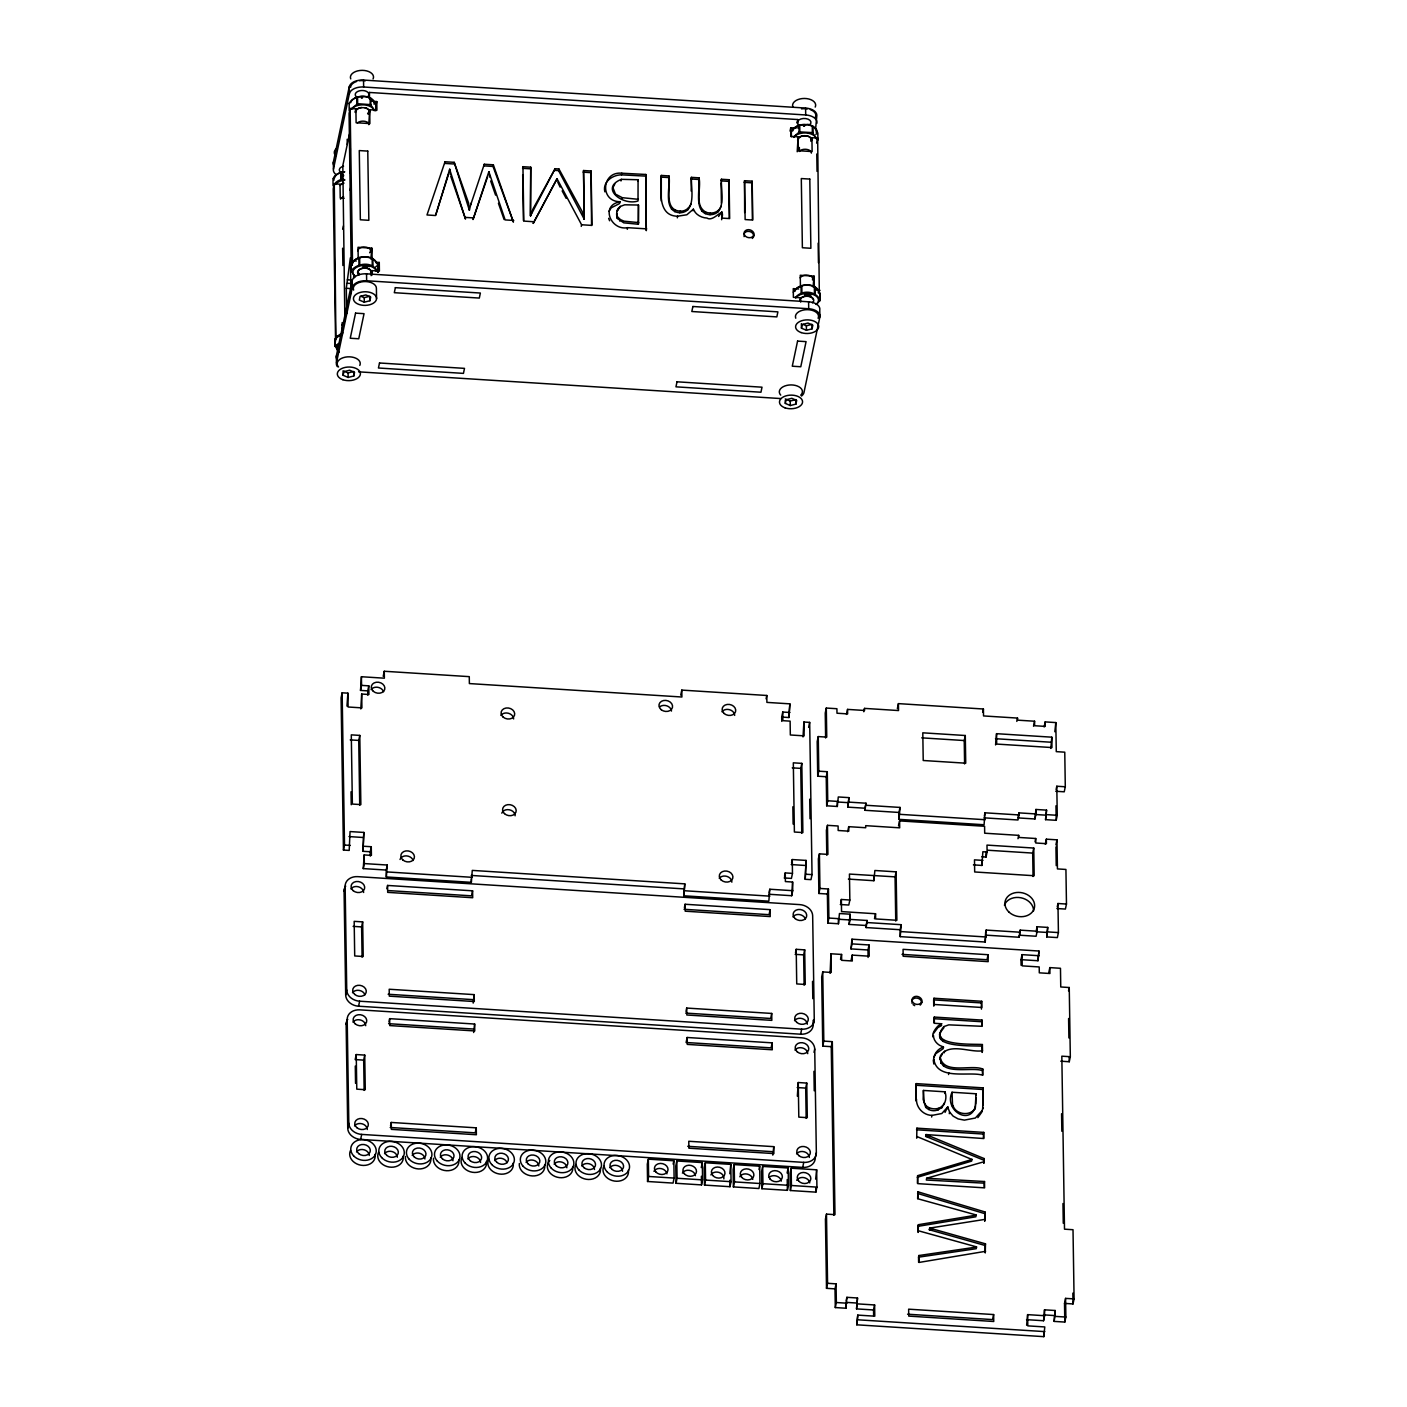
<?xml version="1.0" encoding="UTF-8"?>
<svg xmlns="http://www.w3.org/2000/svg" width="1407" height="1407" viewBox="0 0 1407 1407"><rect width="100%" height="100%" fill="white"/><g stroke="black" fill="none" stroke-linecap="round" stroke-linejoin="round"><path stroke-width="1.5" d="M558.931 168.963L558.579 170.599L584.292 219.281L582.375 211.912L558.931 168.963L555.114 168.717L530.457 215.869L530.738 167.187L522.947 166.694L522.613 168.33L530.386 168.822M530.457 215.869L530.738 167.187M943.956 1026.547C925.56 1047.054 976.44 1043.66 982.385 1044.557L982.051 1046.192C976.089 1045.313 925.208 1048.69 943.605 1028.183L943.956 1026.547L948.775 1024.859L982.104 1026.301L982.016 1020.093L934.283 1017.068L934.002 1022.854M933.105 1037.065C930.678 1032.967 940.931 1020.954 941.582 1025.562L937.836 1027.62L933.58 1033.371M939.876 1059.295L940.21 1057.659C944.29 1074.825 971.34 1064.184 982.772 1069.039L982.42 1070.674C971.92 1066.383 937.572 1076.83 940.474 1055.76C949.145 1042.218 970.039 1052.841 982.491 1050.783L982.385 1044.557M933.826 1064.009C932.225 1056.798 936.288 1049.147 943.499 1047.054L943.147 1048.707L935.831 1053.614L934.037 1056.991M975.121 1108.997L976.071 1093.784L952.029 1092.254C943.657 1110.229 970.478 1126.602 975.614 1105.709M849.089 924.417L850.145 919.404L867.152 920.477L866.096 925.489L849.089 924.417L850.074 914.198L839.451 913.53L838.466 923.748L827.844 923.08L827.386 894.008L828.442 888.995L819.947 888.45L818.892 893.48L827.386 894.008M471.046 203.206L469.375 210.223L454.197 162.333L445.017 161.752L426.989 214.972L435.466 215.517L448.481 174.486M336.08 174.609A12.856 7.58 -0.9 0 1 333.459 169.051L333.353 162.122L349.235 86.829A12.856 7.58 -0.9 0 1 363.534 80.076L805.595 108.058A12.856 7.58 -0.9 0 1 816.764 116.394L815.55 129.585M333.459 169.051L349.341 93.741L349.235 86.829M344.17 198.299L340.23 198.035L340.019 184.194L334.268 183.842L333.213 188.855L335.57 341.092M371.36 101.216L376.777 101.568L376.918 110.203L369.689 109.746L369.9 123.587L356.112 122.726L355.901 108.884L350.132 108.515L349.077 113.545L351.275 270.935L354.969 276.616M349.464 134.017L342.816 165.569L344.873 320.638M355.18 112.226L355.901 108.884M349.851 172.991L350.325 148.474M368.353 97.47L369.425 92.457L797.839 119.56L797.98 128.213M350.132 190.297L350.994 186.164M342.692 229.235L343.414 225.894M369.689 109.746L368.775 124.66M375.722 106.58L376.777 101.568M346.702 313.655L346.298 288.294L350.378 257.815L350.923 293.623M335.921 339.421L334.268 183.842M351.433 265.782L352.489 260.752L350.132 108.515M337.381 366.682A12.856 7.58 -0.9 0 1 336.466 362.813L336.361 355.883L352.225 280.591A12.856 7.58 -0.9 0 1 366.541 273.837L808.603 301.801A12.856 7.58 -0.9 0 1 819.753 310.156L819.859 317.067L803.995 392.395A12.856 7.58 -0.9 0 1 801.498 396.053M336.466 362.813L352.33 287.503L352.225 280.591M343.15 375.3L343.924 371.694L349.675 370.199L354.546 372.363L353.79 375.986L348.145 377.445L343.15 375.3L343.079 370.815L348.074 372.943L353.72 371.483L353.79 375.986M358.222 259.134L358.029 247.28L371.835 248.16L370.868 259.099M369.197 266.697L368.88 266.363M371.114 275.666L372.169 270.636L379.398 271.094L379.274 262.458L375.651 262.23M369.935 300.729L370.692 297.106L365.82 294.942L360.069 296.437L359.313 300.06L364.29 302.188L369.935 300.729L369.865 296.226L364.22 297.686L360.895 296.261M379.274 262.458L378.272 271.797M445.017 161.752L444.682 163.405L453.863 163.986M450.697 176.139L465.506 219.07L449.66 169.332L450.293 174.415M449.501 170.986L449.835 169.35M368.792 685.842L367.719 690.872L360.509 690.415L361.564 685.385L368.792 685.842L368.915 694.495L361.687 694.038L361.916 707.879L348.109 707L347.898 693.159L342.147 692.807L341.092 697.819L343.449 850.057L349.2 850.426L350.044 831.572L363.833 832.434L362.988 851.305L370.217 851.763L371.272 846.733L364.044 846.275M347.898 693.159L346.966 706.103M781.764 721.386L781.694 717.06L788.922 717.517L789.855 703.852L766.903 702.392L766.797 695.48L681.797 690.098L681.903 697.01L469.375 683.573L469.27 676.644L384.269 671.262L384.375 678.192L361.423 676.732L360.509 690.415M361.687 694.038L360.79 708.952M469.375 210.223L468.566 202.977L454.197 162.333M359.735 805.296L358.732 740.416L359.787 735.404L351.293 734.859L352.366 804.065L360.86 804.593L359.787 735.404M484.272 164.25L483.92 165.885L493.013 166.448L513.432 222.113L493.347 164.812L484.272 164.25L470.694 204.842M487.49 177.106L473.016 219.545L488.845 171.742L505.148 219.914L513.766 220.459M343.449 850.057L344.504 845.044L342.147 692.807M489.091 171.742L489.548 177.071M383.214 676.292L384.269 671.262M493.013 166.448L493.347 164.812M344.082 891.229L345.137 886.217A12.856 10.289 11.9 0 1 357.73 876.649L799.756 904.613A12.856 10.289 11.9 0 1 812.666 915.799L814.266 1019.6L813.211 1024.613A12.856 10.289 11.9 0 1 800.618 1034.198L358.556 1006.216A12.856 10.289 11.9 0 1 345.682 995.013L344.082 891.229A12.856 10.289 11.9 0 1 345.7 886.146M362.988 851.305L363.833 832.434M371.272 846.733L371.413 855.386L364.184 854.928L363.252 868.594L386.204 870.054L387.277 865.024L364.325 863.581L363.252 868.594M345.682 995.013L346.738 989.983L345.137 886.217M362.091 957.182L361.617 926.914L362.672 921.884L354.177 921.356L354.705 955.951L363.217 956.496L362.672 921.884M346.14 1024.437L347.195 1019.424A12.856 10.289 11.9 0 1 359.787 1009.857L801.814 1037.821A12.856 10.289 11.9 0 1 814.723 1049.006L816.341 1152.808L815.269 1157.82A12.856 10.289 11.9 0 1 802.693 1167.405L360.632 1139.424A12.856 10.289 11.9 0 1 347.74 1128.221L346.14 1024.437A12.856 10.289 11.9 0 1 347.775 1019.372M358.556 1006.216L359.629 1001.204A12.856 10.289 11.9 0 1 346.738 989.983M803.01 736.934L803.907 722.02L809.676 722.389L812.032 874.626L810.977 879.639L805.209 879.287L806.053 860.416L792.264 859.554L792.475 873.378L785.247 872.92L785.387 881.573L792.616 882.031L792.739 890.684L769.787 889.242L768.838 901.183L683.837 895.802L684.787 883.86L472.277 870.405L471.327 882.347L386.327 876.966L387.277 865.024M386.89 888.784L387.593 885.443L472.594 890.824L472.699 897.736L387.699 892.372L387.593 885.443M530.65 215.887L532.919 209.098L555.114 168.717M356.235 1054.564L355.18 1059.577L363.674 1060.122L364.73 1055.092L356.235 1054.564L356.78 1089.159L365.275 1089.704L364.73 1055.092M557.031 178.777L533.235 223.361L557.031 178.777L581.583 224.751L581.249 226.404M347.74 1128.221L348.813 1123.191L347.195 1019.424M557.313 178.795L556.697 180.413M360.632 1139.424L361.687 1134.411A12.856 10.289 11.9 0 1 348.813 1123.191M388.948 1021.992L389.651 1018.65L474.651 1024.032L474.757 1030.944L389.757 1025.58L389.651 1018.65M584.292 219.281L583.536 170.528L591.098 171.003L591.942 225.419L581.583 224.751M591.556 224.874L591.098 171.003M390.548 1125.793L391.252 1122.452L476.27 1127.834L476.375 1134.745L391.357 1129.364L391.252 1122.452M584.116 219.263L583.536 170.528M604.852 191.827C602.389 181.943 612.59 174.802 621.507 174.855L621.841 173.219L645.813 174.468L646.305 230.519L645.813 174.468M620.979 180.975L621.331 179.34L638.075 179.744L638.022 200.955C623.319 206.143 599.083 188.345 621.331 179.34M472.594 890.824L471.538 895.837L388.701 890.596M617.655 209.291L617.304 210.927L620.364 206.424L624.708 204.806L638.461 205.035L638.391 224.258L623.776 222.834L617.304 218.454C615.897 214.444 616.512 208.887 620.364 206.424M608.967 211.402L611.218 207.831L619.625 203.505L619.977 201.711C599.505 201.57 601.633 171.038 621.841 173.219M617.304 218.454L616.794 213.301M621.964 199.337L622.316 197.701L615.457 194.096L613.1 188.081M619.748 221.092L620.1 219.457L617.655 216.819M627.293 229.306L627.645 227.67L646.657 228.866M637.723 181.38L638.075 179.744M638.461 205.035L638.391 224.258M473.192 1003.103L474.194 994.626L389.194 989.244L389.299 996.156L474.3 1001.538L474.194 994.626M473.649 1032.509L474.651 1024.032M661.308 201.025L661.29 175.435L668.923 175.928C671.069 186.164 663.066 210.135 680.144 211.138C684.875 211.595 689.078 208.412 690.907 204.173M721.017 206.337C718.836 212.686 711.326 214.444 705.628 212.035C694.038 205.404 701.495 188.221 698.998 177.827L691.347 177.352C690.872 187.747 696.87 212.369 679.792 212.774C662.328 211.507 670.594 186.498 668.923 175.928M476.27 1127.834L475.197 1132.846L390.196 1127.482M671.526 209.362L671.86 207.726M674.832 211.736L675.184 210.1M677.312 217.839L677.646 216.203L686.845 214.779L693.37 209.168L695.357 212.545A13.912 11.15 11.9 0 0 707.018 218.067C713.965 222.746 724.746 204.05 722.02 218.103L729.653 218.577L729.055 179.727L721.404 179.252L721.07 180.887L728.703 181.362L729.055 179.727M679.792 212.774L680.144 211.138M691.189 191.071L691.347 177.352M688.058 209.661L688.392 208.007M721.404 179.252C720.648 189.47 727.261 214.585 710.043 214.691C693.018 213.53 700.457 189.91 698.646 179.463L698.998 177.827M693.035 210.804L693.37 209.168M701.847 211.296L702.199 209.661M705.276 213.671L705.628 212.035M710.043 214.691L710.394 213.037M718.291 211.771L718.625 210.135M718.608 216.485L721.738 211.947M721.668 219.738L721.914 211.947M744.655 212.563L744.532 180.712L752.165 181.186L752.78 220.055L745.13 219.562L744.532 180.712M752.393 219.527L752.165 181.186M790.048 131.097L790.752 127.756L796.169 128.09M797.136 122.901L797.839 119.56M790.752 127.756L790.892 136.409L798.121 136.866L797.206 151.763M680.724 695.111L681.797 690.098M811.206 141.087L811.909 137.728L817.66 138.097L819.314 293.694M816.605 143.127L817.66 138.097M804.786 294.837L805.789 294.274L805.068 294.96M785.317 403.404L786.073 399.799L791.824 398.304L796.696 400.467L795.94 404.09L790.294 405.55L785.317 403.404L785.264 400.415M801.462 328.165L802.219 324.542L807.97 323.047L812.841 325.21L812.085 328.833L806.44 330.293L801.462 328.165L801.392 323.663M683.837 895.802L684.787 883.86M800.442 287.116L800.249 275.262L814.055 276.141L813.088 287.081M811.347 294.802L809.447 295.224L810.52 294.749M684.4 907.621L685.103 904.261L770.104 909.643L770.209 916.573L685.209 911.191L685.103 904.261M648.346 1159.157L647.29 1164.187L647.554 1181.493L673.056 1183.094L674.111 1178.081L673.847 1160.775L648.346 1159.157L648.609 1176.463L647.554 1181.493M686 1011.422L686.704 1008.063L771.722 1013.445L771.827 1020.374L686.827 1014.992L686.704 1008.063M687.161 1037.487L686.106 1042.499L771.106 1047.881L772.179 1042.851L687.161 1037.487L687.267 1044.399L772.285 1049.78L772.179 1042.851M766.094 698.822L766.797 695.48M673.144 1164.117L673.847 1160.775M676.82 1160.968L675.765 1165.981L676.028 1183.287L701.53 1184.905L702.585 1179.875L702.322 1162.587L676.82 1160.968L677.084 1178.257L676.028 1183.287M781.694 717.06L782.767 712.048L789.978 712.505M789.855 703.852L788.922 717.517M701.266 1167.599L702.322 1162.587M705.294 1162.762L704.239 1167.792L704.502 1185.081L730.004 1186.699L731.06 1181.687L730.796 1164.38L705.294 1162.762L705.558 1180.068L704.502 1185.081M769.084 892.583L769.787 889.242M770.104 909.643L769.049 914.673L684.048 909.291M808.62 727.401L809.676 722.389M801.761 833.261L800.759 768.38L801.814 763.368L793.319 762.823L794.392 832.029L802.887 832.557L801.814 763.368M784.543 876.28L785.247 872.92M791.561 862.896L792.264 859.554M1055.742 791.262L1064.237 791.807L1065.292 786.777L1064.765 752.182L1056.27 751.637L1055.813 722.582L1045.19 721.897L1045.26 726.399L1034.637 725.731L1034.567 721.228L1017.56 720.155L1017.525 718.08L983.528 715.934L983.423 709.005L898.422 703.623L898.528 710.553L864.514 708.389L864.549 710.465L847.559 709.392L847.63 713.894L836.989 713.226L836.919 708.723L826.296 708.055L826.753 737.11L818.258 736.582L817.186 741.595L817.731 776.207L826.226 776.734L827.281 771.722L818.786 771.177L817.731 776.207M826.296 708.055L825.241 713.068L825.628 737.989M730.796 1164.38L729.811 1173.719M792.475 873.378L791.42 878.408L784.191 877.95M792.616 882.031L791.684 895.714L768.732 894.254M734.19 1164.591L733.135 1169.622L733.399 1186.91L758.901 1188.528L759.973 1183.516L759.692 1166.21L734.19 1164.591L734.472 1181.898L733.399 1186.91M791.684 895.714L792.739 890.684M771.722 1013.445L770.667 1018.475L685.649 1013.093M805.209 879.287L806.053 860.416M795.5 952.662L796.204 949.32L804.698 949.866L805.244 984.46L796.731 983.915L796.204 949.32M848.984 802.131L865.991 803.204L864.936 808.216L847.929 807.143L848.913 797.628L838.291 796.96L837.306 806.475L826.683 805.806L827.738 800.776L827.281 771.722M846.486 714.422L847.559 709.392M1056.903 908.535L1065.398 909.063L1066.471 904.05L1065.926 869.456L1057.431 868.91L1056.974 839.838L1046.351 839.17L1046.421 843.672L1035.798 843.004L1035.728 838.502L1018.721 837.429L1018.686 835.353L984.689 833.208L984.583 826.278L899.583 820.897L899.689 827.826L865.692 825.663L865.71 827.738L848.72 826.665L848.79 831.168L838.167 830.499L838.097 825.997L827.457 825.329L827.914 854.383L819.419 853.856L818.364 858.868L818.892 893.48M827.457 825.329L826.401 830.341L826.788 855.263M804.118 985.164L803.643 954.878L804.698 949.866M758.989 1169.551L759.692 1166.21M762.682 1166.403L761.609 1171.415L761.89 1188.722L787.392 1190.34L788.448 1185.31L788.166 1168.003L762.682 1166.403L762.946 1183.692L761.89 1188.722M863.81 711.749L864.514 708.389M772.777 1155.129L773.78 1146.652L688.779 1141.27L688.885 1148.2L773.885 1153.582L773.78 1146.652M847.929 807.143L848.913 797.628M800.618 1034.198L801.691 1029.168A12.856 10.289 11.9 0 0 814.266 1019.6M827.844 923.08L828.899 918.05L828.442 888.995M847.665 831.695L848.72 826.665M797.347 1096.194L798.261 1082.528L806.756 1083.073L807.301 1117.668L798.807 1117.123L798.261 1082.528M869.034 944.959L867.978 949.989L850.971 948.898L852.026 943.886L869.034 944.959L869.209 956.197L852.202 955.107L852.29 960.999L841.667 960.33L841.579 954.438L830.957 953.77L831.238 972.448L822.743 971.92L821.688 976.933L822.761 1046.14L831.256 1046.667L832.311 1041.655L823.816 1041.11L822.761 1046.14M840.647 902.837L841.351 899.478L849.846 900.023L849.441 874.064L895.063 876.86L896.118 871.848L874.873 870.493L873.888 880.712L848.386 879.094M830.957 953.77L830.112 973.327M787.111 1173.033L788.166 1168.003M806.176 1118.372L805.701 1088.086L806.756 1083.073M814.02 1052.348L814.723 1049.006M866.026 805.279L900.023 807.425L898.967 812.455L864.971 810.291L865.991 803.204M791.156 1168.197L790.083 1173.227L790.365 1190.515L815.867 1192.134L816.922 1187.121L816.658 1169.815L791.156 1168.197L791.42 1185.503L790.365 1190.515M849.846 900.023L848.79 905.035L840.296 904.508M840.524 959.468L841.579 954.438M897.349 708.653L898.422 703.623M802.693 1167.405L803.749 1162.375A12.856 10.289 11.9 0 0 816.341 1152.808M1021.077 965.272L1020.99 959.662L1037.979 960.735L1038.964 951.026L851.956 939.19L850.971 948.898M851.147 960.137L852.202 955.107M867.187 922.552L901.183 924.698L900.128 929.728L866.132 927.565L867.152 920.477M816.658 1169.815L815.655 1179.154M874.486 918.771L875.541 913.741L841.544 911.595L841.351 899.478M1065.292 786.777L1056.798 786.232L1057.255 815.304L1056.2 820.316L1045.559 819.648L1046.562 810.133L1035.921 809.465L1035.992 813.95L1019.002 812.877L1019.037 814.952L985.023 812.806L984.073 824.748L899.073 819.366L900.023 807.425M898.528 825.927L899.583 820.897M832.311 1041.655L834.984 1214.646L826.489 1214.118L825.434 1219.13L826.507 1288.337L835.002 1288.865L836.057 1283.852L827.562 1283.307L826.507 1288.337M1066.471 904.05L1057.958 903.505L1058.416 932.577L1057.361 937.59L1046.738 936.921L1047.723 927.406L1037.1 926.738L1037.17 931.223L1020.163 930.15L1020.198 932.225L986.184 930.08L985.234 942.022L900.234 936.64L901.183 924.698M857.602 1303.884L874.609 1304.957L873.554 1309.97L856.546 1308.897L857.514 1297.993L846.891 1297.324L845.924 1308.229L835.301 1307.56L836.356 1302.53L836.057 1283.852M846.187 1300.666L846.891 1297.324M964.604 763.948L964.235 740.539L965.29 735.509L922.799 732.818L923.221 760.501L965.73 763.192L965.29 735.509M856.546 1308.897L857.514 1297.993M982.719 712.347L983.423 709.005M874.609 1304.957L874.785 1316.178L857.778 1315.105L856.793 1324.814L1043.801 1336.65L1044.785 1326.942L1027.796 1325.869L1027.62 1314.63L1044.61 1315.721L1044.522 1309.829L1055.144 1310.497L1054.177 1321.402L1064.8 1322.07L1065.873 1317.058L1065.574 1298.38L1074.086 1298.907L1073.013 1229.718L1064.501 1229.173L1061.828 1056.182L1070.322 1056.71L1069.25 987.521L1060.755 986.975L1060.473 968.297L1049.833 967.611L1048.778 972.642M856.793 1324.814L857.778 1315.105M933.65 999.885L933.984 998.249L981.717 1001.274L981.822 1007.482L934.09 1004.475L933.738 1006.111L933.65 999.885L981.365 1002.91L981.717 1001.274M916.221 1083.619L916.115 1100.749L916.221 1083.619L983.053 1087.857L982.684 1108.98L983.036 1107.344L981.734 1112.234L977.847 1117.65M995.576 744.936L996.543 733.68L1051.803 737.18L1051.961 747.557L996.701 744.074L996.543 733.68M923.397 1090.443L923.168 1099.412L925.736 1107.379C936.605 1116.965 949.444 1104.073 944.976 1091.814L923.397 1090.443L924.206 1102.367L926.07 1105.744C931.205 1110.387 941.547 1110.158 944.378 1102.965M916.907 1128.168L916.573 1129.803L983.405 1134.042L983.757 1132.389L916.907 1128.168L916.696 1138.228M984.32 816.148L985.023 812.806M933.474 1060.984L933.826 1059.33C937.062 1080.981 969.493 1070.991 982.86 1075.247L982.772 1069.039M939.489 1034.673L939.841 1033.037M925.736 1107.379L926.07 1105.744M940.439 1038.595L940.773 1036.959M928.796 1109.543L929.148 1107.889M943.112 1041.532L943.464 1039.879M973.433 864.883L981.928 865.428L982.86 851.745L987.098 852.009L986.993 845.097L1033.758 848.052L1034.18 875.734L974.682 871.971L974.488 859.853L982.983 860.398M925.999 1134.57L984.161 1158.577L983.862 1163.325L983.81 1160.212L925.648 1136.364L925.999 1134.57L983.845 1138.544L983.757 1132.389M940.826 1063.375L941.16 1061.74M917.399 1183.287L917.645 1175.672L971.973 1159.474L917.047 1136.592M944.238 1052.805L944.589 1051.17M981.805 856.775L986.043 857.039L987.098 852.009M931.645 1117.035L931.979 1115.399L941.828 1113.517L947.685 1106.992L949.619 1112.058L953.119 1116.12L958.114 1118.917L964.375 1120.13L975.368 1118.02L982.086 1110.598M943.517 1066.225L943.868 1064.571M917.628 1198.694L917.892 1191.799L984.988 1211.955L984.742 1220.995L984.988 1211.955M1016.821 721.422L1017.525 718.08M938.064 1110.017L938.416 1108.382M926.668 1178.257L984.513 1181.528L984.161 1183.164L926.334 1180.033L926.668 1178.257L984.197 1161.69M944.642 1093.45L944.976 1091.814M948.547 1074.543L948.898 1072.908M941.775 1108.013L942.11 1106.377M918.067 1226.324L918.402 1224.688L976.177 1215.156L975.842 1216.791L918.067 1226.324L918.155 1232.444L918.402 1224.688M945.029 1112.409L947.685 1106.992M947.878 1107.01L947.351 1108.628M985.48 933.421L986.184 930.08M918.542 1257.172L918.877 1255.536L976.581 1247.059L976.229 1248.695L918.542 1257.172L918.613 1262.36M949.285 1113.693L949.619 1112.058M952.627 1107.01L952.029 1092.254M1033.512 726.258L1034.567 721.228M929.64 1228.1L985.48 1243.841L985.252 1252.951L985.129 1245.476L929.288 1229.736L929.64 1228.1L985.093 1219.359M988.066 954.72L988.171 961.649L903.171 956.268L903.065 949.338L988.066 954.72L987.011 959.75L902.01 954.368M1019.002 812.877L1017.947 817.907L1034.936 818.98L1035.992 813.95M1019.037 814.952L1017.964 819.982L983.968 817.836M1017.982 838.695L1018.686 835.353M981.734 1025.879L982.016 1020.093M1044.135 726.927L1045.19 721.897M982.491 1050.783L982.139 1052.418L982.051 1046.192M1034.936 818.98L1035.921 809.465M975.719 1095.42L976.071 1093.784M1050.836 748.436L1051.803 737.18M1055.813 722.582L1054.828 731.746M982.965 1105.357L983.053 1087.857M1033.055 876.491L1032.685 853.082L1033.758 848.052M1035.024 841.843L1035.728 838.502M917.294 1177.307L971.621 1161.109L971.956 1159.245M1019.459 933.509L1020.163 930.15M985.129 935.092L1019.143 937.255L1020.198 932.225M1045.559 819.648L1046.562 810.133M1056.094 789.591L1056.798 786.232M1020.99 959.662L1022.045 954.649L1039.034 955.722M1045.295 844.2L1046.351 839.17M983.81 1160.212L984.161 1158.577M1036.396 930.08L1037.1 926.738M1037.17 931.223L1036.097 936.253L1019.108 935.18L1019.143 937.255M1055.918 844.868L1056.974 839.838M1038.964 951.026L1037.979 960.735M1046.738 936.921L1047.723 927.406M985.129 1245.476L985.48 1243.841M1057.255 906.864L1057.958 903.505M993.641 1314.56L993.747 1321.49L908.746 1316.108L908.641 1309.178L993.641 1314.56L992.586 1319.59L907.585 1314.208M1068.546 990.862L1069.25 987.521M1060.772 1061.195L1069.267 1061.74L1070.322 1056.71M1026.635 1325.271L1027.62 1314.63M1026.547 1319.66L1043.554 1320.733L1044.522 1309.829M1043.554 1320.733L1044.61 1315.721M1054.177 1321.402L1055.144 1310.497M1064.8 1322.07L1064.519 1303.392L1065.574 1298.38M1064.519 1303.392L1073.013 1303.937L1074.086 1298.907M449.66 169.332L435.765 215.095M366.91 266.697L365.926 266.873L366.752 266.556M612.96 187.553L614.806 184.036M375.792 110.907L375.704 104.822C372.239 93.196 354.212 93.97 349.077 103.608M344.557 171.812C340.67 171.461 330.962 176.227 334.145 180.008M342.745 332.879L335.007 339.14L335.112 346.192L338.823 351.856M335.112 338.911L335.112 346.192M815.831 134.351C821.477 131.343 810.432 122.726 805.982 124.66C799.194 123.464 788.764 128.653 791.314 136.813M795.834 297.897A11.784 6.947 -0.9 0 1 812.56 294.292A11.784 6.947 -0.9 0 1 816.148 304.475L820.052 300.482L819.947 293.43C816.5 281.822 798.455 282.596 793.319 292.234M940.122 1057.396L942.303 1054.16M975.473 1107.362C971.657 1116.753 955.406 1114.995 952.961 1105.374M920.178 1005.108L921.233 1003.859C924.821 998.161 915.517 993.377 912.334 998.513L912.035 1003.279M752.27 238.451L753.325 237.22C756.913 231.469 747.627 226.72 744.391 231.838L744.092 236.622M374.579 110.467L370.586 104.628L357.659 103.713L349.182 110.414L349.165 103.133M344.68 179.727C340.775 177.651 331.208 184.141 334.268 187.94M377.903 272.378C373.664 261.297 358.205 262.353 351.363 270.461M817.854 132.926L817.854 140.208L812.384 132.61L799.422 131.889L793.355 137.095M820.052 300.236C816.201 290.563 801.498 289.543 795.447 297.616M377.885 272.131L377.78 265.325C374.244 251.185 346.773 255.634 351.275 270.935M375.757 266.767L377.78 265.325M335.218 345.7L339.052 343.449A11.784 6.947 -0.9 0 0 339.157 351.891M619.977 201.869C600.05 205.053 610.673 230.941 627.645 227.67M803.045 324.366L806.369 325.791L812.015 324.331L812.085 328.833M785.247 398.92L790.224 401.048L795.87 399.588L795.94 404.09M367.684 266.697L367.438 266.785M985.586 1251.315L918.982 1262.448L918.877 1255.536M929.288 1229.736L932.63 1229.454M363.059 266.873L363.235 266.011M621.507 174.855L645.461 176.104M349.341 93.741A12.856 7.58 -0.9 0 1 363.639 87.005L805.701 114.969A12.856 7.58 -0.9 0 1 816.869 123.306M554.763 170.37L558.579 170.599M583.202 172.164L590.747 172.639M660.938 177.089L668.589 177.563M690.995 178.988L698.646 179.463M744.18 182.347L751.83 182.84M638.373 199.319L622.316 197.701M638.725 222.605L624.128 221.198L620.1 219.457M465.858 217.434L473.368 217.909M533.587 221.726L523.791 221.092L522.947 166.694M352.489 260.752L356.323 260.999M798.666 288.98L793.249 288.646L793.39 297.334L800.601 297.756L800.671 302.083M816.183 290.088L820.017 290.334M807.741 294.256L806.809 295.065M352.33 287.503A12.856 7.58 -0.9 0 1 366.647 280.767L808.708 308.731A12.856 7.58 -0.9 0 1 819.859 317.067M347.3 279.8L351.557 280.081M347.353 283.264L351.609 283.528M346.298 288.294L350.554 288.558M336.625 336.08L340.459 336.326M358.574 371.835L780.903 398.568M995.488 738.71L1050.73 742.21M921.743 737.848L964.235 740.539M350.22 739.889L358.732 740.416M792.247 767.853L800.759 768.38M827.738 800.776L838.361 801.445M1046.632 814.635L1057.255 815.304M847.858 802.641L837.235 801.972L837.306 806.475M1034.866 814.477L1045.489 815.145M900.128 814.354L985.129 819.718M988.066 850.25L1032.685 853.082M348.989 836.585L362.777 837.464M791.209 864.566L804.997 865.446M344.504 845.044L350.255 845.396M806.264 874.257L812.032 874.626M471.222 875.435L683.732 888.872M387.382 871.953L472.383 877.335M684.892 890.772L769.893 896.153M828.899 918.05L839.522 918.718M1047.793 931.909L1058.416 932.577M849.019 919.914L838.396 919.246L838.466 923.748M1036.027 931.751L1046.667 932.419M901.289 931.627L986.307 936.992M353.122 926.369L361.617 926.914M795.148 954.351L803.643 954.878M933.931 1018.703L981.664 1021.728M941.934 1023.768L934.371 1023.294L934.283 1017.068M388.139 994.257L473.139 999.638M359.629 1001.204L801.691 1029.168M388.596 1023.68L473.596 1029.045M915.869 1085.254L982.719 1089.493M797.206 1087.558L805.701 1088.086M687.724 1146.3L772.724 1151.682M361.687 1134.411L803.749 1162.375M648.609 1176.463L674.111 1178.081M677.084 1178.257L702.585 1179.875M705.558 1180.068L731.06 1181.687M734.472 1181.898L759.973 1183.516M762.946 1183.692L788.448 1185.31M791.42 1185.503L816.922 1187.121M845.836 1302.354L856.458 1303.023M1043.466 1314.859L1054.089 1315.527M836.356 1302.53L846.979 1303.199M1055.232 1316.389L1065.873 1317.058M857.848 1319.801L1044.856 1331.62M930.027 1136.592L925.648 1136.364M677.646 216.203C656.805 216.133 661.114 188.608 661.29 175.435M931.979 1115.399C923.432 1115.276 916.115 1107.696 916.467 1099.096M976.177 1214.962L917.997 1198.817L917.892 1191.799M976.581 1246.901L918.507 1230.808M917.557 1193.435L984.636 1213.59M803.942 125.944L804.822 125.768L803.503 125.926M943.499 1047.054L939.471 1045.243A13.912 11.15 11.9 0 1 933.457 1035.429M913.108 1004.668L914.726 1005.671M361.581 97.734L362.654 97.663L361.353 97.822M351.17 264.129L352.383 265.29M562.149 190.895L566.177 198.369M557.77 182.119L560.144 187.149M608.633 218.331L609.618 220.776M490.656 180.958L495.598 195.168M498.43 203.294L504.093 219.527M1068.599 1018.492L1068.898 1037.944M1069.197 1057.413L1069.267 1061.74M1072.855 1293.121L1073.013 1303.937M1061.582 1113.746L1061.845 1131.263M1062.971 1203.53L1063.27 1223.246M1055.971 805.789L1056.2 820.316M1055.954 846.944L1056.235 865.622M1049.833 967.611L1049.939 973.503L1039.298 972.835L1039.21 966.943L1022.221 965.87L1022.045 954.649M1043.73 1331.972L1043.801 1336.65M985.973 851.851L986.043 857.039M985.181 938.557L985.234 942.022M981.857 861.102L981.928 865.428M984.513 1181.528L984.601 1187.86L917.769 1183.639L917.645 1175.672M981.365 1002.91L981.47 1009.118M982.42 1070.674L982.491 1074.825M983.405 1134.042L983.458 1138.14M984.161 1183.164L984.232 1187.385M975.754 1097.583L975.86 1104.073M933.984 998.249L934.09 1004.475M898.967 812.455L899.073 819.366M900.128 929.728L900.234 936.64M896.118 871.848L896.875 920.284L875.629 918.929L875.541 913.741M895.063 876.86L895.749 921.093M873.835 877.247L873.888 880.712M867.978 949.989L868.084 957.463M873.554 1309.97L873.641 1315.598M864.936 808.216L864.971 810.291M866.096 925.489L866.132 927.565M851.956 939.19L852.026 943.886M850.074 914.198L850.145 919.404M845.853 1304.307L845.924 1308.229M819.947 300.711L819.947 293.43M831.256 1046.667L833.859 1215.296M835.002 1288.865L835.301 1307.56M816.781 153.996L817.045 171.39M818.153 243.165L818.452 262.74M826.226 776.734L826.683 805.806M812.929 126.102L813.035 132.891M815.022 286.606L815.128 293.412M812.279 125.821L812.384 132.61M811.909 137.728L812.12 151.569L798.332 150.707L798.121 136.866M814.055 276.141L814.477 293.131M822.743 971.92L823.816 1041.11M826.489 1214.118L827.562 1283.307M818.258 736.582L818.786 771.177M819.419 853.856L819.947 888.45M805.595 108.058L805.701 114.969M808.603 301.801L808.708 308.731M806.369 325.791L806.44 330.293M799.721 125.012L799.827 131.818M801.797 285.533L801.902 292.339M809.728 799.176L810.027 818.751M812.543 981.365L812.806 998.671M813.14 1020.286L813.211 1024.613M813.932 1071.325L814.231 1090.794M815.796 1187.807L815.867 1192.134M798.965 125.205L799.07 132.012M799.352 147.506L799.405 151.464M801.058 285.727L801.163 292.533M803.907 722.02L804.136 735.861L790.329 734.982L790.118 721.14L782.89 720.683L782.767 712.048M791.332 131.238L791.402 136.338M790.224 401.048L790.294 405.55M792.862 806.774L793.126 824.08M787.217 1179.523L787.392 1190.34M728.703 181.362L729.283 218.067M721.105 182.892L721.404 203.048M729.899 1180.209L730.004 1186.699M701.389 1176.252L701.53 1184.905M522.701 174.855L523.422 220.565M471.275 878.883L471.327 882.347M386.204 870.054L386.327 876.966M376.566 298.618A11.573 6.824 -0.9 0 0 359.436 292.656A11.573 6.824 -0.9 0 0 358.996 304.475A11.573 6.824 -0.9 0 0 376.566 298.618L376.408 288.417A11.573 6.824 -0.9 0 0 363.586 281.611A11.573 6.824 -0.9 0 0 353.614 290.106M370.78 97.998L370.885 104.786M372.855 258.501L372.961 265.307M370.129 97.716L370.234 104.505M369.425 92.457L369.513 98.947M371.835 248.16L372.31 265.026M372.169 270.636L372.239 274.963M363.534 80.076L363.639 87.005M366.541 273.837L366.647 280.767M364.22 297.686L364.29 302.188M367.719 690.872L367.79 695.199M370.217 851.763L370.287 856.089M357.554 96.907L357.659 103.713M359.647 257.428L359.752 264.235M356.815 97.101L356.921 103.907M358.891 257.622L358.996 264.428M361.423 676.732L361.564 685.385M364.184 854.928L364.325 863.581M363.674 1060.122L364.149 1090.39M347.177 139.293L347.265 144.481M348.074 372.943L348.145 377.445M341.409 172.164L341.514 178.97M342.622 248.212L342.886 265.518M351.029 791.772L351.24 804.751M355.285 1066.066L355.549 1083.372M340.758 179.164L340.652 172.358A6.859 4.045 -0.9 0 1 343.554 166.167M342.165 322.608L342.341 334.461M333.019 178.39L333.037 185.671M628.349 1170.202A12.856 10.289 11.9 0 1 614.349 1181.053A12.856 10.289 11.9 0 1 603.849 1166.21M609.811 1167.704A6.859 5.487 11.9 0 1 617.409 1165.612A6.859 5.487 11.9 0 1 622.545 1171.275M544.615 1164.89A12.856 10.289 11.9 0 1 532.286 1175.935A12.856 10.289 11.9 0 1 519.341 1163.483M526.077 1162.411A6.859 5.487 11.9 0 1 533.693 1160.318A6.859 5.487 11.9 0 1 538.811 1165.981M600.297 1168.426A12.856 10.289 11.9 0 1 586.297 1179.277A12.856 10.289 11.9 0 1 575.797 1164.433M581.759 1165.928A6.859 5.487 11.9 0 1 589.357 1163.835A6.859 5.487 11.9 0 1 594.493 1169.498M572.667 1166.667A12.856 10.289 11.9 0 1 557.031 1177.167A12.856 10.289 11.9 0 1 549.785 1160.441M554.129 1164.187A6.859 5.487 11.9 0 1 561.745 1162.094A6.859 5.487 11.9 0 1 566.863 1167.757M794.99 1050.079A6.859 5.487 11.9 0 1 802.588 1047.986A6.859 5.487 11.9 0 1 807.724 1053.65M354.564 1125.917A6.859 5.487 11.9 0 1 362.179 1123.824A6.859 5.487 11.9 0 1 367.297 1129.487M352.964 1022.115A6.859 5.487 11.9 0 1 360.561 1020.022A6.859 5.487 11.9 0 1 365.697 1025.685M796.591 1153.881A6.859 5.487 11.9 0 1 804.206 1151.788A6.859 5.487 11.9 0 1 809.324 1157.451M792.932 916.872A6.859 5.487 11.9 0 1 799.651 914.585A6.859 5.487 11.9 0 1 805.402 919M352.506 992.709A6.859 5.487 11.9 0 1 359.242 990.405A6.859 5.487 11.9 0 1 364.976 994.819M350.906 888.907A6.859 5.487 11.9 0 1 358.504 886.815A6.859 5.487 11.9 0 1 363.639 892.478M794.533 1020.673A6.859 5.487 11.9 0 1 802.148 1018.58A6.859 5.487 11.9 0 1 807.266 1024.243M356.675 97.065A6.859 4.045 -0.9 0 1 357.431 91.613A6.859 4.045 -0.9 0 1 366.682 91.49A6.859 4.045 -0.9 0 1 367.561 96.907M797.329 123.13A6.859 4.045 -0.9 0 1 805.842 118.575A6.859 4.045 -0.9 0 1 809.588 124.889M334.268 166.008A12.856 7.58 -0.9 0 1 333.353 162.122M337.275 359.77A12.856 7.58 -0.9 0 1 336.361 355.883M1004.405 905.176A14.985 12.012 11.9 0 1 1020.919 897.772A14.985 12.012 11.9 0 1 1033.582 910.892M353.649 278.357A14.985 1.6 -86.4 0 1 353.773 274.576M375.053 1154.373A12.856 10.289 11.9 0 1 361.054 1165.242A12.856 10.289 11.9 0 1 350.554 1150.398M356.516 1151.893A6.859 5.487 11.9 0 1 364.114 1149.8A6.859 5.487 11.9 0 1 369.25 1155.464M403.106 1156.149A12.856 10.289 11.9 0 1 389.106 1167.019A12.856 10.289 11.9 0 1 378.606 1152.175M384.568 1153.67A6.859 5.487 11.9 0 1 392.166 1151.577A6.859 5.487 11.9 0 1 397.302 1157.24M430.718 1157.908A12.856 10.289 11.9 0 1 418.407 1168.936A12.856 10.289 11.9 0 1 405.445 1156.501M412.181 1155.411A6.859 5.487 11.9 0 1 419.796 1153.318A6.859 5.487 11.9 0 1 424.914 1158.981M458.77 1159.685A12.856 10.289 11.9 0 1 446.459 1170.712A12.856 10.289 11.9 0 1 433.497 1158.26M440.233 1157.187A6.859 5.487 11.9 0 1 447.848 1155.094A6.859 5.487 11.9 0 1 452.966 1160.757M486.4 1161.426A12.856 10.289 11.9 0 1 472.418 1172.277A12.856 10.289 11.9 0 1 461.918 1157.451M467.863 1158.928A6.859 5.487 11.9 0 1 475.478 1156.835A6.859 5.487 11.9 0 1 480.596 1162.499M513.186 1163.114A12.856 10.289 11.9 0 1 499.186 1173.983A12.856 10.289 11.9 0 1 488.686 1159.139M494.648 1160.634A6.859 5.487 11.9 0 1 501.384 1158.33A6.859 5.487 11.9 0 1 507.118 1162.745M653.938 1171.31A6.859 5.487 11.9 0 1 661.184 1168.601A6.859 5.487 11.9 0 1 666.936 1173.86M682.413 1173.121A6.859 5.487 11.9 0 1 689.659 1170.395A6.859 5.487 11.9 0 1 695.41 1175.672M710.887 1174.915A6.859 5.487 11.9 0 1 719.012 1172.418A6.859 5.487 11.9 0 1 723.849 1178.908M739.801 1176.744A6.859 5.487 11.9 0 1 747.047 1174.036A6.859 5.487 11.9 0 1 752.78 1179.295M769.189 1177.378A6.859 5.487 11.9 0 1 776.383 1176.041A6.859 5.487 11.9 0 1 781.272 1181.106M796.749 1180.35A6.859 5.487 11.9 0 1 803.995 1177.624A6.859 5.487 11.9 0 1 809.746 1182.9M721.967 711.749A6.859 5.487 11.9 0 1 729.6 709.708A6.859 5.487 11.9 0 1 734.665 715.407M719.241 878.285A6.859 5.487 11.9 0 1 726.944 876.403A6.859 5.487 11.9 0 1 731.851 882.171M659.584 706.93A6.859 5.487 11.9 0 1 666.883 705.857A6.859 5.487 11.9 0 1 671.491 711.063M500.892 715.372A6.859 5.487 11.9 0 1 508.507 713.279A6.859 5.487 11.9 0 1 513.625 718.942M501.789 813.158A6.859 5.487 11.9 0 1 509.352 809.781A6.859 5.487 11.9 0 1 515.138 815.779M400.028 859.466A6.859 5.487 11.9 0 1 406.623 855.896A6.859 5.487 11.9 0 1 413.166 860.504M371.079 689.588A6.859 5.487 11.9 0 1 377.815 687.302A6.859 5.487 11.9 0 1 383.566 691.716M341.883 325.017A6.419 3.781 -0.9 0 1 343.642 323.329M338.559 366.998A11.573 6.824 -0.9 0 1 347.441 356.868A11.573 6.824 -0.9 0 1 359.787 365.433M337.399 336.73A11.784 6.947 -0.9 0 1 341.074 333.828M350.73 78.898A11.573 6.824 -0.9 0 1 362.232 70.35A11.573 6.824 -0.9 0 1 373.066 78.968M350.572 87.34A11.573 6.824 -0.9 0 1 356.569 81.448M359.383 80.779A11.573 6.824 -0.9 0 1 365.363 80.797M357.343 122.989A6.419 3.781 -0.9 0 1 363.85 121.195A6.419 3.781 -0.9 0 1 369.056 124.027M350.677 102.729A11.784 6.947 -0.9 0 1 363.833 96.555A11.784 6.947 -0.9 0 1 374.069 104.206M351.592 109.271A11.784 6.947 -0.9 0 1 363.956 104.857A11.784 6.947 -0.9 0 1 374.174 110.696M355.496 112.419A7.07 4.168 -0.9 0 1 364.29 107.723A7.07 4.168 -0.9 0 1 368.142 114.231M368.863 110.661A6.419 3.781 -0.9 0 1 367.614 113.475M356.112 110.836A6.419 3.781 -0.9 0 1 361.617 107.495M364.905 107.706A6.419 3.781 -0.9 0 1 368.405 109.711M334.532 177.968A11.784 6.947 -0.9 0 1 344.609 171.847M335.446 184.51A11.784 6.947 -0.9 0 1 344.733 180.166M339.808 185.513A7.07 4.168 -0.9 0 1 343.607 183.209M341.883 175.47A7.07 4.168 -0.9 0 1 343.484 174.908M340.388 185.126A6.419 3.781 -0.9 0 1 343.853 183.033M342.288 176.297A6.419 3.781 -0.9 0 1 343.73 175.787M357.747 250.745A6.419 3.781 -0.9 0 1 366.049 247.157A6.419 3.781 -0.9 0 1 369.619 252.75M340.494 199.161A6.419 3.781 -0.9 0 1 343.625 196.892M335.675 155.79A11.573 6.824 -0.9 0 1 335.939 148.984M355.303 276.651A11.784 6.947 -0.9 0 1 359.999 265.941A11.784 6.947 -0.9 0 1 376.249 271.217M352.77 263.25A11.784 6.947 -0.9 0 1 364.378 257.041A11.784 6.947 -0.9 0 1 376.126 262.916M359.014 274.893A7.07 4.168 -0.9 0 1 363.622 268.174A7.07 4.168 -0.9 0 1 371.131 273.785M365.38 267.998A6.419 3.781 -0.9 0 1 370.533 273.116M359.506 274.136A6.419 3.781 -0.9 0 1 363.692 268.016M780.709 395.103A11.573 6.824 -0.9 0 1 791.103 384.92A11.573 6.824 -0.9 0 1 800.741 395.174M794.937 291.355A11.784 6.947 -0.9 0 1 799.387 286.676M802.043 285.744A11.784 6.947 -0.9 0 1 818.311 292.832M799.739 299.937A7.07 4.168 -0.9 0 1 809.412 296.508A7.07 4.168 -0.9 0 1 812.384 302.839M800.794 298.495A6.419 3.781 -0.9 0 1 805.859 296.121M807.53 296.103A6.419 3.781 -0.9 0 1 813.105 299.269M800.178 277.865A6.419 3.781 -0.9 0 1 808.216 275.262A6.419 3.781 -0.9 0 1 812.472 279.958M795.764 318.211A11.573 6.824 -0.9 0 1 807.249 309.663A11.573 6.824 -0.9 0 1 818.1 318.281M792.845 130.833A11.784 6.947 -0.9 0 1 811.628 125.962M813.826 127.21A11.784 6.947 -0.9 0 1 816.218 132.311M793.741 137.376A11.784 6.947 -0.9 0 1 806.105 132.962A11.784 6.947 -0.9 0 1 816.324 138.801M798.156 141.562A7.07 4.168 -0.9 0 1 804.611 135.705A6.419 3.781 -0.9 0 1 811.03 139.75M811.206 141.368A7.07 4.168 -0.9 0 0 804.611 135.705A6.419 3.781 -0.9 0 0 798.279 139.926M792.897 107.002A11.573 6.824 -0.9 0 1 804.382 98.455A11.573 6.824 -0.9 0 1 815.216 107.073M810.291 109.588A11.573 6.824 -0.9 0 1 815.374 117.273M801.533 108.884A11.573 6.824 -0.9 0 1 807.53 108.902M799.493 151.094A6.419 3.781 -0.9 0 1 806.827 149.406A6.419 3.781 -0.9 0 1 811.364 153.117M808.075 294.854L809.078 294.643L808.128 294.749M805.666 294.485L804.558 294.925L805.666 294.485M364.624 266.099L365.609 267.031L364.818 266.099M355.549 313.128L350.255 338.243L358.75 338.77L364.044 313.673L355.549 313.128M379.503 362.988L378.448 368.001L463.448 373.383L464.503 368.37L379.503 362.988M395.367 287.661L394.312 292.691L479.312 298.073L480.367 293.043L395.367 287.661M677.013 381.807L675.958 386.837L760.958 392.219L762.014 387.189L677.013 381.807M692.895 306.497L691.822 311.51L776.84 316.892L777.895 311.862L692.895 306.497M797.576 341.092L792.282 366.207L800.776 366.752L806.07 341.637L797.576 341.092M921.585 1002.224C919.316 1006.093 912.299 1004.563 912 1000.043C914.409 996.42 921.216 997.827 921.585 1002.312M753.677 235.567C751.373 239.366 744.391 237.853 744.039 233.369C746.501 229.798 753.308 231.135 753.677 235.637M367.772 151.112L359.277 150.567L360.35 219.773L368.845 220.319L367.772 151.112M809.799 179.076L801.304 178.548L802.377 247.738L810.872 248.283L809.799 179.076M606.857 1171.591A12.856 10.289 11.9 0 0 628.683 1170.448A12.856 10.289 11.9 0 0 614.859 1155.428A12.856 10.289 11.9 0 0 606.857 1171.591M612.045 1169.428A6.859 5.487 11.9 0 0 623.389 1167.669A6.859 5.487 11.9 0 0 614.947 1160.37A6.859 5.487 11.9 0 0 612.045 1169.428M523.123 1166.28A12.856 10.289 11.9 0 0 544.949 1165.154A12.856 10.289 11.9 0 0 531.125 1150.135A12.856 10.289 11.9 0 0 523.123 1166.28M528.328 1164.134A6.859 5.487 11.9 0 0 539.655 1162.375A6.859 5.487 11.9 0 0 531.23 1155.077A6.859 5.487 11.9 0 0 528.328 1164.134M578.805 1169.815A12.856 10.289 11.9 0 0 600.631 1168.689A12.856 10.289 11.9 0 0 586.807 1153.652A12.856 10.289 11.9 0 0 578.805 1169.815M583.993 1167.669A6.859 5.487 11.9 0 0 595.337 1165.893A6.859 5.487 11.9 0 0 586.912 1158.594A6.859 5.487 11.9 0 0 583.993 1167.669M551.175 1168.056A12.856 10.289 11.9 0 0 573.001 1166.931A12.856 10.289 11.9 0 0 559.177 1151.911A12.856 10.289 11.9 0 0 551.175 1168.056M556.381 1165.911A6.859 5.487 11.9 0 0 567.707 1164.152A6.859 5.487 11.9 0 0 559.283 1156.835A6.859 5.487 11.9 0 0 556.381 1165.911M797.224 1051.803A6.859 5.487 11.9 0 0 808.568 1050.044A6.859 5.487 11.9 0 0 800.143 1042.745A6.859 5.487 11.9 0 0 797.224 1051.803M355.197 1023.839A6.859 5.487 11.9 0 0 366.541 1022.08A6.859 5.487 11.9 0 0 358.099 1014.764A6.859 5.487 11.9 0 0 355.197 1023.839M356.815 1127.64A6.859 5.487 11.9 0 0 368.142 1125.881A6.859 5.487 11.9 0 0 359.717 1118.565A6.859 5.487 11.9 0 0 356.815 1127.64M798.842 1155.604A6.859 5.487 11.9 0 0 810.168 1153.846A6.859 5.487 11.9 0 0 801.744 1146.547A6.859 5.487 11.9 0 0 798.842 1155.604M795.166 918.595A6.859 5.487 11.9 0 0 806.51 916.836A6.859 5.487 11.9 0 0 798.068 909.538A6.859 5.487 11.9 0 0 795.166 918.595M353.139 890.631A6.859 5.487 11.9 0 0 364.483 888.872A6.859 5.487 11.9 0 0 356.041 881.556A6.859 5.487 11.9 0 0 353.139 890.631M354.74 994.432A6.859 5.487 11.9 0 0 366.084 992.674A6.859 5.487 11.9 0 0 357.659 985.357A6.859 5.487 11.9 0 0 354.74 994.432M796.767 1022.397A6.859 5.487 11.9 0 0 808.11 1020.638A6.859 5.487 11.9 0 0 799.686 1013.339A6.859 5.487 11.9 0 0 796.767 1022.397M1009.048 912.158A14.985 12.012 11.9 0 0 1034.057 908.957A14.985 12.012 11.9 0 0 1016.188 892.548A14.985 12.012 11.9 0 0 1009.048 912.158M353.562 1155.763A12.856 10.289 11.9 0 0 375.388 1154.637A12.856 10.289 11.9 0 0 361.564 1139.617A12.856 10.289 11.9 0 0 353.562 1155.763M358.75 1153.617A6.859 5.487 11.9 0 0 370.094 1151.858A6.859 5.487 11.9 0 0 361.652 1144.542A6.859 5.487 11.9 0 0 358.75 1153.617M381.614 1157.539A12.856 10.289 11.9 0 0 403.44 1156.413A12.856 10.289 11.9 0 0 389.616 1141.394A12.856 10.289 11.9 0 0 381.614 1157.539M386.802 1155.393A6.859 5.487 11.9 0 0 398.146 1153.634A6.859 5.487 11.9 0 0 389.704 1146.318A6.859 5.487 11.9 0 0 386.802 1155.393M409.244 1159.298A12.856 10.289 11.9 0 0 431.07 1158.154A12.856 10.289 11.9 0 0 417.246 1143.135A12.856 10.289 11.9 0 0 409.244 1159.298M414.432 1157.134A6.859 5.487 11.9 0 0 425.776 1155.376A6.859 5.487 11.9 0 0 417.334 1148.077A6.859 5.487 11.9 0 0 414.432 1157.134M437.296 1161.074A12.856 10.289 11.9 0 0 459.122 1159.931A12.856 10.289 11.9 0 0 445.298 1144.911A12.856 10.289 11.9 0 0 437.296 1161.074M442.484 1158.911A6.859 5.487 11.9 0 0 453.828 1157.152A6.859 5.487 11.9 0 0 445.386 1149.853A6.859 5.487 11.9 0 0 442.484 1158.911M464.908 1162.815A12.856 10.289 11.9 0 0 486.752 1161.69A12.856 10.289 11.9 0 0 472.91 1146.67A12.856 10.289 11.9 0 0 464.908 1162.815M470.114 1160.669A6.859 5.487 11.9 0 0 481.44 1158.911A6.859 5.487 11.9 0 0 473.016 1151.594A6.859 5.487 11.9 0 0 470.114 1160.669M491.694 1164.504A12.856 10.289 11.9 0 0 513.52 1163.378A12.856 10.289 11.9 0 0 499.696 1148.358A12.856 10.289 11.9 0 0 491.694 1164.504M496.882 1162.358A6.859 5.487 11.9 0 0 508.226 1160.599A6.859 5.487 11.9 0 0 499.784 1153.283A6.859 5.487 11.9 0 0 496.882 1162.358M655.75 1171.838A6.859 5.487 11.9 0 0 667.463 1171.644A6.859 5.487 11.9 0 0 660.481 1163.413A6.859 5.487 11.9 0 0 655.75 1171.838M684.242 1173.649A6.859 5.487 11.9 0 0 695.937 1173.438A6.859 5.487 11.9 0 0 688.955 1165.225A6.859 5.487 11.9 0 0 684.242 1173.649M712.716 1175.443A6.859 5.487 11.9 0 0 724.412 1175.25A6.859 5.487 11.9 0 0 717.429 1167.019A6.859 5.487 11.9 0 0 712.716 1175.443M741.612 1177.272A6.859 5.487 11.9 0 0 753.325 1177.079A6.859 5.487 11.9 0 0 746.326 1168.848A6.859 5.487 11.9 0 0 741.612 1177.272M770.086 1179.084A6.859 5.487 11.9 0 0 781.8 1178.873A6.859 5.487 11.9 0 0 774.8 1170.642A6.859 5.487 11.9 0 0 770.086 1179.084M798.56 1180.878A6.859 5.487 11.9 0 0 810.274 1180.666A6.859 5.487 11.9 0 0 803.274 1172.453A6.859 5.487 11.9 0 0 798.56 1180.878M721.211 880.026A6.859 5.487 11.9 0 0 732.66 878.566A6.859 5.487 11.9 0 0 724.482 871.056A6.859 5.487 11.9 0 0 721.211 880.026M661.29 709.761A6.859 5.487 11.9 0 0 672.44 707.475A6.859 5.487 11.9 0 0 663.576 700.528A6.859 5.487 11.9 0 0 661.29 709.761M504.48 813.633A6.859 5.487 11.9 0 0 515.929 812.173A6.859 5.487 11.9 0 0 507.751 804.663A6.859 5.487 11.9 0 0 504.48 813.633M503.143 717.095A6.859 5.487 11.9 0 0 514.487 715.336A6.859 5.487 11.9 0 0 506.045 708.02A6.859 5.487 11.9 0 0 503.143 717.095M402.807 859.923A6.859 5.487 11.9 0 0 414.203 858.34A6.859 5.487 11.9 0 0 405.92 850.918A6.859 5.487 11.9 0 0 402.807 859.923M373.33 691.329A6.859 5.487 11.9 0 0 384.656 689.553A6.859 5.487 11.9 0 0 376.232 682.254A6.859 5.487 11.9 0 0 373.33 691.329M724.148 713.49A6.859 5.487 11.9 0 0 735.509 711.801A6.859 5.487 11.9 0 0 727.138 704.45A6.859 5.487 11.9 0 0 724.148 713.49M342.851 379.714A11.573 6.824 -0.9 0 0 360.421 373.875A11.573 6.824 -0.9 0 0 343.29 367.913A11.573 6.824 -0.9 0 0 342.851 379.714M785 407.819A11.573 6.824 -0.9 0 0 802.57 401.98A11.573 6.824 -0.9 0 0 785.458 396.018A11.573 6.824 -0.9 0 0 785 407.819M801.146 332.58A11.573 6.824 -0.9 0 0 818.716 326.723A11.573 6.824 -0.9 0 0 801.603 320.761A11.573 6.824 -0.9 0 0 801.146 332.58"/></g></svg>
